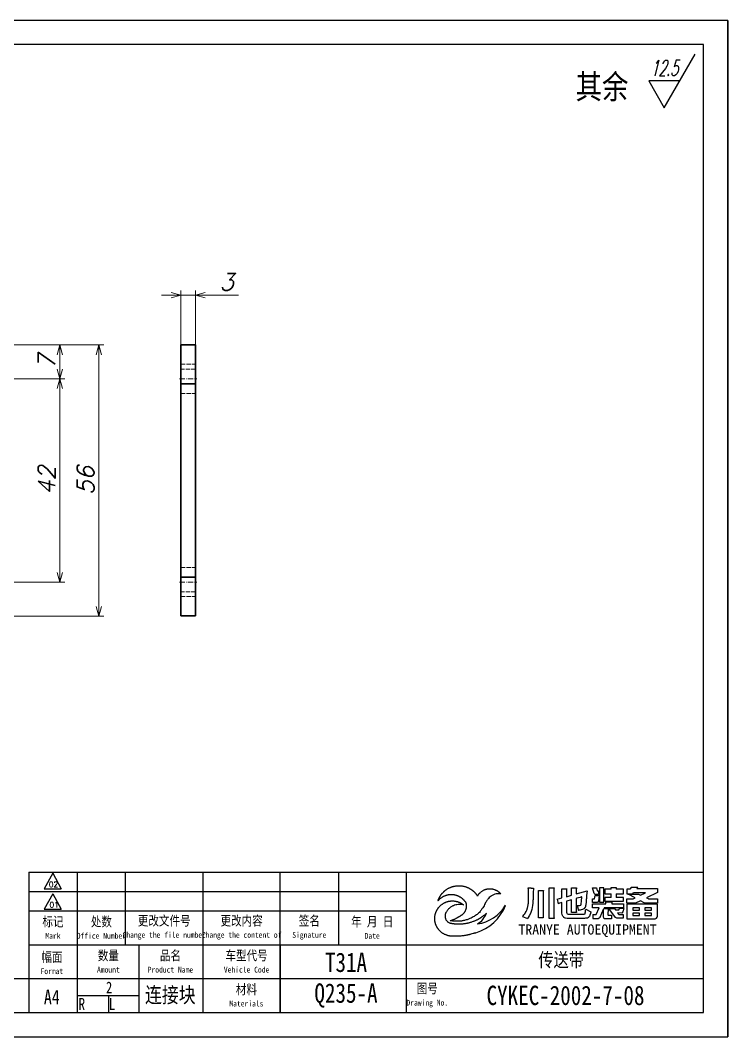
# Model space of a CAD drawing. Header units: millimetres. Extents: x -207971 to -130891, y -1492 to 21465.
# Drawn here: x -206205 to -206058.7, y 19397.7 to 19607.7 of the extents above; entities that cross this region are included whole.
import ezdxf
from ezdxf.enums import TextEntityAlignment as Align

# ---------------------------------------------------------------- set-up
doc = ezdxf.new("R2010")
doc.units = ezdxf.units.MM
doc.linetypes.add('DASHDOT', pattern=[18.5, 12, -3, 0.5, -3])
doc.linetypes.add('DASHED', pattern=[15, 12, -3])
doc.layers.add('Dim', color=3, linetype='Continuous')
doc.layers.add('标注线', color=3, linetype='Continuous', lineweight=25)
doc.layers.add('细实线', color=4, linetype='Continuous', lineweight=25)
doc.styles.add('DIM_FONT', font='romans.shx', dxfattribs={"oblique": 15})
doc.styles.get("Standard").update_dxf_attribs({"font": 'txt', "bigfont": 'gbcbig.shx'})
doc.styles.add('仿宋体', font='FSGB2312.ttf', dxfattribs={"width": 0.8, "height": 3.5})
doc.styles.add('宋体', font='', dxfattribs={"width": 0.8, "height": 5})
doc.styles.get('宋体').set_extended_font_data('SimSun')
doc.dimstyles.new('KK3.5', dxfattribs={"dimtxt": 3.5, "dimasz": 2, "dimexe": 1, "dimexo": 0, "dimgap": 1, "dimtad": 1, "dimtoh": 1, "dimdec": 1, "dimdsep": 46, "dimtxsty": 'DIM_FONT', "dimblk": 'OPEN30', "dimcen": 0, "dimclrd": 3, "dimclre": 3, "dimclrt": 3, "dimazin": 2, "dimtfac": 1, "dimtdec": 1, "dimtmove": 0, "dimatfit": 3, "dimldrblk": 'OPEN30', "dimfxl": 0, "dimtolj": 1, "dimlwd": 20, "dimlwe": 20, "dimarcsym": 0})

# ---------------------------------------------------------------- blocks, each defined once
blk = doc.blocks.new('BZ-MQH')
for p, q in [((-213949.02, 20874.59), (-214275.72, 20874.59)), ((-213949.02, 20643.59), (-213949.02, 20874.59)), ((-213949.02, 20874.59), (-213949.02, 20643.59)), ((-213954.52, 20869.09), (-214270.22, 20869.09)), ((-213954.52, 20649.09), (-213954.52, 20869.09)), ((-214107.97, 20680.99), (-214107.97, 20664.49)), ((-214102.53, 20680.75), (-214104.48, 20677.22)), ((-214102.53, 20680.75), (-214100.59, 20677.22)), ((-214104.48, 20677.22), (-214100.59, 20677.22)), ((-214102.53, 20676.07), (-214104.48, 20672.55)), ((-214102.53, 20676.07), (-214100.59, 20672.55)), ((-214104.48, 20672.55), (-214100.59, 20672.55)), ((-214107.97, 20664.49), (-214107.97, 20649.09)), ((-214270.22, 20656.79), (-214107.97, 20656.79)), ((-214270.22, 20649.09), (-213954.52, 20649.09)), ((-214275.72, 20643.59), (-213949.02, 20643.59))]:
    blk.add_line(p, q)
at = {"color": 3}
for p, q in [((-213994.37, 20677.45), (-213993.97, 20677.42)), ((-213994.35, 20677.06), (-213994.37, 20677.45)), ((-213994.34, 20676.54), (-213994.35, 20677.06)), ((-213993.97, 20677.42), (-213993.84, 20677.4)), ((-213993.84, 20677.4), (-213993.76, 20677.39)), ((-213993.76, 20677.39), (-213993.74, 20677.39)), ((-213993.74, 20677.39), (-213993.69, 20677.38)), ((-213993.69, 20677.38), (-213993.58, 20677.38)), ((-213993.58, 20677.38), (-213993.48, 20677.37)), ((-213993.48, 20677.37), (-213993.42, 20677.37)), ((-213993.42, 20677.37), (-213993.17, 20677.37)), ((-213993.22, 20676.96), (-213993.25, 20676.68)), ((-213993.17, 20677.37), (-213993.22, 20676.96)), ((-213989.64, 20677.44), (-213988.51, 20677.44)), ((-213989.62, 20677.23), (-213989.64, 20677.44)), ((-213989.62, 20677.19), (-213989.62, 20677.23)), ((-213989.61, 20677.07), (-213989.62, 20677.19)), ((-213989.6, 20676.97), (-213989.61, 20677.07)), ((-213989.6, 20676.93), (-213989.6, 20676.97)), ((-213989.6, 20676.91), (-213989.6, 20676.93)), ((-213989.6, 20676.89), (-213989.6, 20676.91)), ((-213989.6, 20676.91), (-213989.6, 20676.91)), ((-213989.6, 20676.86), (-213989.6, 20676.89)), ((-213989.6, 20676.76), (-213989.6, 20676.86)), ((-213988.54, 20676.83), (-213988.55, 20676.8)), ((-213988.53, 20677.03), (-213988.54, 20676.99)), ((-213988.54, 20676.99), (-213988.54, 20676.96)), ((-213988.54, 20676.96), (-213988.54, 20676.92)), ((-213988.54, 20676.92), (-213988.54, 20676.89)), ((-213988.54, 20676.89), (-213988.54, 20676.86)), ((-213988.54, 20676.86), (-213988.54, 20676.83)), ((-213988.51, 20677.44), (-213988.53, 20677.21)), ((-213988.53, 20677.21), (-213988.53, 20677.2)), ((-213988.53, 20677.2), (-213988.53, 20677.16)), ((-213988.53, 20677.16), (-213988.53, 20677.12)), ((-213988.53, 20677.12), (-213988.53, 20677.07)), ((-213988.53, 20677.07), (-213988.53, 20677.03)), ((-213986.75, 20677.23), (-213985.64, 20677.23)), ((-213985.65, 20676.97), (-213985.66, 20676.71)), ((-213985.64, 20677.23), (-213985.65, 20677.03)), ((-213985.65, 20677.03), (-213985.65, 20677.03)), ((-213985.65, 20677.03), (-213985.65, 20677.02)), ((-213985.65, 20677.02), (-213985.65, 20677.02)), ((-213985.65, 20677.02), (-213985.65, 20677.02)), ((-213985.65, 20677.02), (-213985.65, 20677.02)), ((-213985.65, 20677.02), (-213985.65, 20677.02)), ((-213985.65, 20677.02), (-213985.65, 20677.02)), ((-213985.65, 20677.02), (-213985.65, 20677.02)), ((-213985.65, 20677.02), (-213985.65, 20677.01)), ((-213985.65, 20677.01), (-213985.65, 20677)), ((-213985.65, 20677), (-213985.65, 20676.99)), ((-213985.65, 20676.99), (-213985.65, 20676.97)), ((-213984.57, 20677.2), (-213984.58, 20677.45)), ((-213984.58, 20677.45), (-213983.43, 20677.45)), ((-213984.57, 20677.11), (-213984.57, 20677.2)), ((-213984.56, 20676.87), (-213984.57, 20677.11)), ((-213984.55, 20676.35), (-213984.56, 20676.87)), ((-213983.46, 20676.97), (-213983.47, 20676.5)), ((-213983.45, 20677.17), (-213983.46, 20676.97)), ((-213983.44, 20677.23), (-213983.45, 20677.21)), ((-213983.45, 20677.21), (-213983.45, 20677.17)), ((-213983.43, 20677.45), (-213983.44, 20677.24)), ((-213983.44, 20677.24), (-213983.44, 20677.24)), ((-213983.44, 20677.24), (-213983.44, 20677.23)), ((-213983.44, 20677.23), (-213983.44, 20677.23)), ((-213994.35, 20674.27), (-213994.34, 20674.69)), ((-213994.33, 20676.02), (-213994.34, 20676.54)), ((-213994.34, 20674.69), (-213994.33, 20675.53)), ((-213994.33, 20675.62), (-213994.33, 20676.02)), ((-213994.33, 20675.53), (-213994.33, 20675.62)), ((-213993.31, 20674.57), (-213993.34, 20673.91)), ((-213993.3, 20674.79), (-213993.31, 20674.57)), ((-213993.29, 20675.65), (-213993.3, 20674.79)), ((-213993.28, 20675.87), (-213993.29, 20675.65)), ((-213993.27, 20676.31), (-213993.28, 20675.87)), ((-213993.25, 20676.68), (-213993.27, 20676.31)), ((-213992.06, 20676.78), (-213990.94, 20676.78)), ((-213990.98, 20676.05), (-213990.99, 20676)), ((-213990.99, 20676), (-213990.99, 20675.95)), ((-213990.99, 20675.97), (-213990.99, 20675.9)), ((-213990.99, 20675.95), (-213990.99, 20675.89)), ((-213990.99, 20675.9), (-213990.99, 20675.84)), ((-213990.99, 20675.89), (-213990.99, 20675.84)), ((-213990.99, 20675.84), (-213990.99, 20675.8)), ((-213990.99, 20675.84), (-213990.99, 20675.77)), ((-213990.99, 20675.8), (-213990.99, 20675.76)), ((-213990.99, 20675.77), (-213990.99, 20675.74)), ((-213990.99, 20675.76), (-213990.99, 20675.69)), ((-213990.99, 20675.76), (-213990.99, 20675.7)), ((-213990.99, 20675.74), (-213990.99, 20675.71)), ((-213990.99, 20675.71), (-213990.99, 20675.68)), ((-213990.99, 20675.7), (-213990.99, 20675.65)), ((-213990.99, 20675.69), (-213990.99, 20675.64)), ((-213990.99, 20675.68), (-213990.99, 20675.66)), ((-213990.99, 20675.66), (-213990.99, 20675.62)), ((-213990.99, 20675.62), (-213990.99, 20675.6)), ((-213990.99, 20675.6), (-213990.99, 20675.58)), ((-213990.99, 20675.58), (-213990.99, 20675.54)), ((-213990.99, 20675.54), (-213990.99, 20675.52)), ((-213990.99, 20675.52), (-213990.99, 20675.49)), ((-213990.99, 20675.49), (-213990.99, 20675.46)), ((-213990.99, 20675.46), (-213990.99, 20675.44)), ((-213990.99, 20675.44), (-213990.99, 20675.42)), ((-213990.99, 20675.42), (-213990.99, 20675.4)), ((-213990.99, 20675.4), (-213990.99, 20675.38)), ((-213990.99, 20675.38), (-213990.99, 20675.36)), ((-213990.99, 20675.36), (-213990.99, 20675.33)), ((-213990.99, 20675.33), (-213990.99, 20675.3)), ((-213990.99, 20675.3), (-213990.99, 20675.28)), ((-213990.99, 20675.28), (-213990.99, 20675.25)), ((-213990.99, 20675.25), (-213990.99, 20675.21)), ((-213990.99, 20675.21), (-213990.99, 20675.18)), ((-213990.99, 20675.18), (-213990.99, 20675.16)), ((-213990.99, 20675.16), (-213990.99, 20675.13)), ((-213990.99, 20675.13), (-213990.99, 20675.1)), ((-213990.99, 20675.1), (-213990.99, 20675.08)), ((-213990.99, 20675.08), (-213990.99, 20675.04)), ((-213990.99, 20675.04), (-213990.99, 20675)), ((-213990.99, 20675), (-213990.99, 20674.96)), ((-213990.99, 20674.96), (-213990.99, 20674.93)), ((-213990.99, 20674.93), (-213990.99, 20674.89)), ((-213990.99, 20674.89), (-213990.99, 20674.85)), ((-213990.99, 20674.85), (-213990.99, 20674.81)), ((-213990.99, 20674.81), (-213990.99, 20674.74)), ((-213990.99, 20674.74), (-213990.99, 20674.64)), ((-213990.99, 20674.64), (-213990.99, 20674.56)), ((-213990.99, 20674.56), (-213990.99, 20674.47)), ((-213990.97, 20676.36), (-213990.98, 20676.29)), ((-213990.98, 20676.29), (-213990.98, 20676.24)), ((-213990.98, 20676.24), (-213990.98, 20676.17)), ((-213990.98, 20676.17), (-213990.98, 20676.1)), ((-213990.98, 20676.1), (-213990.98, 20676.05)), ((-213990.96, 20676.49), (-213990.97, 20676.45)), ((-213990.97, 20676.45), (-213990.97, 20676.43)), ((-213990.97, 20676.43), (-213990.97, 20676.36)), ((-213990.94, 20676.78), (-213990.96, 20676.57)), ((-213990.96, 20676.57), (-213990.96, 20676.57)), ((-213990.96, 20676.57), (-213990.96, 20676.56)), ((-213990.96, 20676.56), (-213990.96, 20676.56)), ((-213990.96, 20676.56), (-213990.96, 20676.55)), ((-213990.96, 20676.55), (-213990.96, 20676.54)), ((-213990.96, 20676.54), (-213990.96, 20676.51)), ((-213990.96, 20676.51), (-213990.96, 20676.49)), ((-213989.59, 20676.59), (-213989.6, 20676.76)), ((-213989.59, 20676.03), (-213989.59, 20676.59)), ((-213989.59, 20674.47), (-213989.59, 20676.47)), ((-213988.55, 20676.51), (-213988.56, 20676.5)), ((-213988.56, 20676.5), (-213988.56, 20676.5)), ((-213988.56, 20676.5), (-213988.56, 20676.49)), ((-213988.56, 20676.49), (-213988.56, 20676.48)), ((-213988.56, 20676.48), (-213988.56, 20676.48)), ((-213988.56, 20676.48), (-213988.56, 20676.48)), ((-213988.56, 20676.48), (-213988.56, 20676.47)), ((-213988.56, 20676.47), (-213988.56, 20676.47)), ((-213988.56, 20676.47), (-213988.56, 20676.47)), ((-213988.56, 20676.47), (-213988.56, 20676.46)), ((-213988.56, 20676.46), (-213988.56, 20676.46)), ((-213988.56, 20676.46), (-213988.56, 20676.46)), ((-213988.56, 20676.46), (-213988.56, 20676.45)), ((-213988.56, 20676.45), (-213988.56, 20676.45)), ((-213988.56, 20676.45), (-213988.56, 20676.45)), ((-213988.56, 20676.45), (-213988.56, 20676.45)), ((-213988.56, 20676.45), (-213988.56, 20676.45)), ((-213988.56, 20676.45), (-213988.56, 20676.45)), ((-213988.56, 20676.45), (-213988.56, 20676.44)), ((-213988.56, 20676.44), (-213988.56, 20676.44)), ((-213988.56, 20676.44), (-213988.56, 20676.44)), ((-213988.56, 20676.44), (-213988.56, 20676.44)), ((-213988.56, 20676.44), (-213988.56, 20676.44)), ((-213988.56, 20676.44), (-213988.56, 20676.44)), ((-213988.56, 20676.44), (-213988.56, 20676.44)), ((-213988.56, 20676.44), (-213988.56, 20676.44)), ((-213988.56, 20676.44), (-213988.56, 20676.44)), ((-213988.56, 20676.44), (-213988.56, 20676.44)), ((-213988.56, 20676.44), (-213988.56, 20676.43)), ((-213988.56, 20676.43), (-213988.56, 20676.43)), ((-213988.56, 20676.43), (-213988.56, 20676.43)), ((-213988.56, 20676.43), (-213988.56, 20676.43)), ((-213988.56, 20676.43), (-213988.56, 20676.43)), ((-213988.56, 20676.43), (-213988.56, 20676.43)), ((-213988.56, 20676.43), (-213988.56, 20676.43)), ((-213988.56, 20676.43), (-213988.56, 20676.42)), ((-213988.56, 20676.42), (-213988.56, 20676.42)), ((-213988.56, 20676.42), (-213988.56, 20676.42)), ((-213988.56, 20676.42), (-213988.56, 20676.42)), ((-213988.56, 20676.42), (-213988.56, 20676.42)), ((-213988.56, 20676.42), (-213988.56, 20676.42)), ((-213988.56, 20676.42), (-213988.56, 20676.42)), ((-213988.56, 20676.42), (-213988.55, 20675.3)), ((-213988.55, 20675.3), (-213988.56, 20674.67)), ((-213988.56, 20674.67), (-213988.55, 20672.27)), ((-213988.55, 20676.8), (-213988.55, 20676.77)), ((-213988.55, 20676.77), (-213988.55, 20676.74)), ((-213988.55, 20676.74), (-213988.55, 20676.72)), ((-213988.55, 20676.72), (-213988.55, 20676.69)), ((-213988.55, 20676.69), (-213988.55, 20676.67)), ((-213988.55, 20676.67), (-213988.55, 20676.65)), ((-213988.55, 20676.65), (-213988.55, 20676.63)), ((-213988.55, 20676.63), (-213988.55, 20676.62)), ((-213988.55, 20676.62), (-213988.55, 20676.6)), ((-213988.55, 20676.6), (-213988.55, 20676.59)), ((-213988.55, 20676.59), (-213988.55, 20676.58)), ((-213988.55, 20676.58), (-213988.55, 20676.56)), ((-213988.55, 20676.56), (-213988.55, 20676.55)), ((-213988.55, 20676.55), (-213988.55, 20676.55)), ((-213988.55, 20676.55), (-213988.55, 20676.53)), ((-213988.55, 20676.53), (-213988.55, 20676.52)), ((-213988.55, 20676.52), (-213988.55, 20676.51)), ((-213987.82, 20674.84), (-213987.56, 20673.81)), ((-213987.01, 20676.51), (-213987.01, 20676.5)), ((-213985.66, 20676.71), (-213985.68, 20675.91)), ((-213985.68, 20675.91), (-213985.68, 20675.41)), ((-213985.68, 20675.41), (-213984.54, 20675.72)), ((-213985.68, 20675.41), (-213985.68, 20675.41)), ((-213984.54, 20676.05), (-213984.55, 20676.35)), ((-213984.54, 20675.72), (-213984.54, 20676.05)), ((-213983.47, 20676.03), (-213980.98, 20676.75)), ((-213983.47, 20676.5), (-213983.47, 20676.19)), ((-213983.47, 20676.19), (-213983.47, 20676.03)), ((-213981.2, 20674.51), (-213981.22, 20674.32)), ((-213981.18, 20674.75), (-213981.2, 20674.51)), ((-213981.16, 20675), (-213981.18, 20674.75)), ((-213981.13, 20675.36), (-213981.16, 20675)), ((-213981.11, 20675.65), (-213981.13, 20675.36)), ((-213980.98, 20676.75), (-213981.11, 20675.65)), ((-213994.88, 20672.03), (-213994.79, 20672.2)), ((-213994.79, 20672.2), (-213994.72, 20672.37)), ((-213994.72, 20672.37), (-213994.65, 20672.56)), ((-213994.65, 20672.56), (-213994.62, 20672.65)), ((-213994.62, 20672.65), (-213994.56, 20672.86)), ((-213994.56, 20672.86), (-213994.52, 20672.98)), ((-213994.52, 20672.98), (-213994.49, 20673.11)), ((-213994.49, 20673.11), (-213994.45, 20673.28)), ((-213994.45, 20673.28), (-213994.44, 20673.33)), ((-213994.44, 20673.33), (-213994.42, 20673.48)), ((-213994.42, 20673.48), (-213994.39, 20673.68)), ((-213994.39, 20673.68), (-213994.36, 20673.97)), ((-213994.36, 20673.97), (-213994.35, 20674.27)), ((-213993.55, 20672.47), (-213993.76, 20671.82)), ((-213993.38, 20673.42), (-213993.55, 20672.47)), ((-213993.34, 20673.91), (-213993.38, 20673.42)), ((-213990.99, 20674.47), (-213990.99, 20674.37)), ((-213990.99, 20674.37), (-213990.99, 20674.29)), ((-213990.99, 20674.29), (-213990.99, 20674.19)), ((-213990.99, 20674.19), (-213990.99, 20674.12)), ((-213990.99, 20674.12), (-213990.99, 20674.07)), ((-213990.99, 20674.07), (-213990.99, 20674.02)), ((-213990.99, 20674.02), (-213990.99, 20673.96)), ((-213990.99, 20673.96), (-213990.99, 20673.9)), ((-213990.99, 20673.9), (-213990.99, 20673.84)), ((-213990.99, 20673.84), (-213990.99, 20673.8)), ((-213989.59, 20672.63), (-213989.59, 20674.47)), ((-213989.59, 20671.71), (-213989.59, 20672.63)), ((-213988.55, 20672.27), (-213988.55, 20671.54)), ((-213983.27, 20673.43), (-213982.97, 20672.3)), ((-213982.87, 20672.32), (-213982.97, 20672.3)), ((-213982.82, 20672.32), (-213982.87, 20672.32)), ((-213982.76, 20672.34), (-213982.82, 20672.32)), ((-213982.56, 20672.38), (-213982.76, 20672.34)), ((-213982.37, 20672.42), (-213982.56, 20672.38)), ((-213982.01, 20672.52), (-213982.37, 20672.42)), ((-213981.75, 20672.65), (-213982.01, 20672.52)), ((-213981.63, 20672.73), (-213981.75, 20672.65)), ((-213981.41, 20673.05), (-213981.63, 20672.73)), ((-213981.39, 20673.13), (-213981.41, 20673.05)), ((-213981.38, 20673.17), (-213981.39, 20673.13)), ((-213981.36, 20673.25), (-213981.38, 20673.17)), ((-213981.33, 20673.4), (-213981.36, 20673.25)), ((-213981.31, 20673.47), (-213981.33, 20673.4)), ((-213981.32, 20672.55), (-213980.17, 20671.94)), ((-213981.3, 20673.5), (-213981.31, 20673.47)), ((-213981.29, 20673.57), (-213981.3, 20673.5)), ((-213981.24, 20674.13), (-213981.29, 20673.64)), ((-213981.29, 20673.64), (-213981.29, 20673.57)), ((-213981.23, 20674.26), (-213981.24, 20674.13)), ((-213981.22, 20674.29), (-213981.23, 20674.26)), ((-213981.22, 20674.32), (-213981.22, 20674.29)), ((-213995.66, 20670.94), (-213995.57, 20671.04)), ((-213995.66, 20670.94), (-213994.52, 20670.43)), ((-213995.57, 20671.04), (-213995.35, 20671.28)), ((-213995.35, 20671.28), (-213995.17, 20671.53)), ((-213995.17, 20671.53), (-213995.15, 20671.56)), ((-213995.15, 20671.56), (-213995.03, 20671.75)), ((-213995.03, 20671.75), (-213994.97, 20671.84)), ((-213994.97, 20671.84), (-213994.88, 20672.03)), ((-213994.37, 20670.66), (-213994.52, 20670.43)), ((-213994.16, 20671.02), (-213994.37, 20670.66)), ((-213993.88, 20671.56), (-213994.16, 20671.02)), ((-213993.76, 20671.82), (-213993.88, 20671.56)), ((-213989.64, 20670.42), (-213989.62, 20670.62)), ((-213988.52, 20670.42), (-213989.64, 20670.42)), ((-213989.62, 20670.76), (-213989.61, 20670.83)), ((-213989.62, 20670.69), (-213989.62, 20670.76)), ((-213989.62, 20670.67), (-213989.62, 20670.69)), ((-213989.62, 20670.62), (-213989.62, 20670.67)), ((-213989.61, 20670.91), (-213989.6, 20671.17)), ((-213989.61, 20670.83), (-213989.61, 20670.91)), ((-213989.6, 20671.17), (-213989.59, 20671.71)), ((-213988.55, 20671.77), (-213988.56, 20671.65)), ((-213988.56, 20671.65), (-213988.55, 20671.38)), ((-213988.55, 20671.38), (-213988.54, 20671.14)), ((-213988.54, 20671.14), (-213988.53, 20670.89)), ((-213988.53, 20670.89), (-213988.53, 20670.77)), ((-213988.53, 20670.77), (-213988.53, 20670.7)), ((-213988.53, 20670.7), (-213988.52, 20670.63)), ((-213988.52, 20670.63), (-213988.52, 20670.42))]:
    blk.add_line(p, q, dxfattribs=at)
for points in [[(-213987.82, 20674.84), (-213986.72, 20675.14), (-213986.72, 20675.79), (-213986.74, 20676.75), (-213986.75, 20677.23)], [(-213992.02, 20674.43), (-213992.02, 20674.49), (-213992.02, 20674.61), (-213992.02, 20674.69), (-213992.02, 20674.78), (-213992.02, 20674.9), (-213992.02, 20675), (-213992.02, 20675.11), (-213992.02, 20675.26), (-213992.02, 20675.4), (-213992.02, 20675.55), (-213992.03, 20675.68), (-213992.03, 20675.82), (-213992.03, 20675.95), (-213992.03, 20676.06), (-213992.04, 20676.18), (-213992.04, 20676.32), (-213992.05, 20676.43), (-213992.06, 20676.56), (-213992.06, 20676.78)], [(-213990.99, 20673.8), (-213990.99, 20673.59), (-213990.99, 20673.49), (-213990.98, 20672.6), (-213990.99, 20672.06), (-213990.98, 20671.91), (-213990.99, 20671.59), (-213990.97, 20671.26), (-213990.97, 20671.09), (-213990.96, 20670.93), (-213990.96, 20670.86), (-213990.96, 20670.61), (-213992.06, 20670.61), (-213992.05, 20670.98), (-213992.05, 20671.02), (-213992.04, 20671.17), (-213992.04, 20671.29), (-213992.03, 20671.46), (-213992.03, 20671.61), (-213992.03, 20671.81), (-213992.03, 20672.06), (-213992.02, 20672.43), (-213992.03, 20672.8), (-213992.02, 20673.03), (-213992.02, 20673.2), (-213992.02, 20673.3), (-213992.02, 20673.4), (-213992.02, 20673.52), (-213992.02, 20673.61), (-213992.02, 20673.72), (-213992.02, 20673.81), (-213992.02, 20673.91), (-213992.02, 20673.96), (-213992.02, 20674.04), (-213992.02, 20674.12), (-213992.02, 20674.19), (-213992.02, 20674.26), (-213992.02, 20674.36), (-213992.02, 20674.44), (-213992.02, 20674.51)], [(-213983.47, 20673.4), (-213983.47, 20673.26), (-213983.47, 20672.94), (-213983.46, 20672.58), (-213983.45, 20672.23), (-213983.44, 20671.85), (-213984.58, 20671.85), (-213984.57, 20672.05), (-213984.57, 20672.05), (-213984.57, 20672.05), (-213984.57, 20672.08), (-213984.57, 20672.26), (-213984.55, 20672.93), (-213984.55, 20673.44), (-213984.54, 20674.7), (-213985.68, 20674.39), (-213985.68, 20671.93), (-213985.68, 20671.89), (-213985.63, 20671.65), (-213985.51, 20671.52), (-213985.27, 20671.45), (-213981.69, 20671.45), (-213981.45, 20671.53), (-213981.45, 20671.53), (-213981.41, 20671.71), (-213981.38, 20671.99), (-213981.34, 20672.34), (-213981.32, 20672.55)], [(-213983.27, 20673.43), (-213983.25, 20673.43), (-213983.25, 20673.43), (-213983.25, 20673.43), (-213983.25, 20673.43), (-213983.25, 20673.43), (-213983.25, 20673.43), (-213983.25, 20673.43), (-213983.25, 20673.43), (-213983.24, 20673.43), (-213983.22, 20673.43), (-213983.16, 20673.43), (-213982.98, 20673.44), (-213982.76, 20673.44), (-213982.47, 20673.48), (-213982.44, 20673.49), (-213982.35, 20673.67), (-213982.27, 20674.51), (-213982.21, 20675.21), (-213982.2, 20675.35), (-213982.24, 20675.34), (-213982.58, 20675.24), (-213983.31, 20675.05), (-213983.48, 20675), (-213983.47, 20674.04), (-213983.47, 20673.4)], [(-213980.17, 20671.94), (-213980.24, 20671.6), (-213980.36, 20671.19), (-213980.47, 20670.93), (-213980.49, 20670.88), (-213980.62, 20670.72), (-213980.69, 20670.68), (-213980.93, 20670.56), (-213980.99, 20670.55), (-213981.04, 20670.54), (-213981.35, 20670.49), (-213981.38, 20670.49), (-213981.62, 20670.48), (-213985.56, 20670.48), (-213985.94, 20670.53), (-213985.98, 20670.55), (-213986.28, 20670.69), (-213986.3, 20670.72), (-213986.52, 20670.96), (-213986.66, 20671.31), (-213986.72, 20671.73), (-213986.72, 20674.08), (-213987.24, 20673.92), (-213987.56, 20673.81)]]:
    blk.add_lwpolyline(points, dxfattribs=at)
for centre, radius, start, end in [((-214009.39, 20677.36), 10.61, 286.7692, 338.3333), ((-214009.39, 20677.36), 10.61, 286.7692, 338.3333), ((-214007.18, 20678.07), 8.94, 277.9786, 328.8443), ((-214008.42, 20673.41), 4.88, 300.6434, 338.8396)]:
    blk.add_arc(centre, radius, start, end, dxfattribs=at)
for points, knots in [([(-214014.94, 20674.44), (-214014.94, 20674.45), (-214014.88, 20674.58), (-214014.84, 20674.69), (-214014.77, 20674.86), (-214014.7, 20675.02), (-214014.64, 20675.15), (-214014.56, 20675.3), (-214014.47, 20675.46), (-214014.39, 20675.6), (-214014.28, 20675.76), (-214014.2, 20675.87), (-214014.14, 20675.95), (-214014.05, 20676.06), (-214013.96, 20676.17), (-214013.87, 20676.27), (-214013.76, 20676.39), (-214013.63, 20676.52), (-214013.49, 20676.65), (-214013.38, 20676.75), (-214013.25, 20676.85), (-214013.1, 20676.97), (-214012.95, 20677.07), (-214012.8, 20677.16), (-214012.63, 20677.26), (-214012.48, 20677.35), (-214012.31, 20677.43), (-214012.19, 20677.48), (-214012.02, 20677.56), (-214011.88, 20677.61), (-214011.71, 20677.67), (-214011.58, 20677.71), (-214011.4, 20677.76), (-214011.17, 20677.81), (-214010.9, 20677.86), (-214010.68, 20677.89), (-214010.47, 20677.9), (-214010.29, 20677.91), (-214010.09, 20677.91), (-214009.89, 20677.91), (-214009.71, 20677.89), (-214009.54, 20677.87), (-214009.37, 20677.85), (-214009.14, 20677.81), (-214008.89, 20677.75), (-214008.64, 20677.67), (-214008.41, 20677.59), (-214008.24, 20677.53), (-214008.01, 20677.42), (-214007.89, 20677.36), (-214007.73, 20677.28), (-214007.55, 20677.17), (-214007.43, 20677.09), (-214007.29, 20677), (-214007.14, 20676.89), (-214007.02, 20676.8), (-214006.93, 20676.72), (-214006.79, 20676.6), (-214006.68, 20676.49), (-214006.56, 20676.37), (-214006.45, 20676.25), (-214006.34, 20676.13), (-214006.23, 20675.99), (-214006.14, 20675.87), (-214006.06, 20675.76), (-214006, 20675.67), (-214005.93, 20675.56), (-214005.93, 20675.56), (-214005.93, 20675.56)], [35.108024, 35.108024, 35.108024, 35.108024, 35.218126, 35.434928, 35.67466, 35.929204, 36.105223, 36.307614, 36.510709, 36.843388, 37.03131, 37.22957, 37.407039, 37.579795, 37.765882, 37.910296, 38.165232, 38.45242, 38.604655, 38.837645, 39.053203, 39.324256, 39.499783, 39.787063, 39.990147, 40.300635, 40.425212, 40.707392, 40.898186, 41.141731, 41.308118, 41.488238, 41.739059, 42.054797, 42.436785, 42.717731, 42.963028, 43.224914, 43.493523, 43.732411, 43.940977, 44.1945, 44.407195, 44.690306, 45.195342, 45.562036, 45.777731, 46.044194, 46.361671, 46.591657, 46.776271, 47.072593, 47.27435, 47.496482, 47.747907, 47.987398, 48.154842, 48.29747, 48.578571, 48.781662, 48.991899, 49.255873, 49.432303, 49.634005, 49.806929, 49.983459, 50.101051, 50.130419, 50.130419, 50.130419, 50.130419]), ([(-214005.93, 20675.56), (-214005.91, 20675.6), (-214005.83, 20675.73), (-214005.75, 20675.85), (-214005.64, 20676), (-214005.53, 20676.13), (-214005.41, 20676.26), (-214005.27, 20676.39), (-214005.09, 20676.54), (-214004.9, 20676.68), (-214004.65, 20676.82), (-214004.44, 20676.93), (-214004.25, 20677.01), (-214004.09, 20677.06), (-214003.9, 20677.12), (-214003.73, 20677.16), (-214003.55, 20677.18), (-214003.41, 20677.2), (-214003.22, 20677.21), (-214003.04, 20677.21), (-214002.84, 20677.2), (-214002.65, 20677.18), (-214002.41, 20677.14), (-214002.25, 20677.09), (-214002.08, 20677.04), (-214001.92, 20676.98), (-214001.8, 20676.93), (-214001.67, 20676.87), (-214001.55, 20676.81), (-214001.46, 20676.76), (-214001.38, 20676.71), (-214001.25, 20676.62), (-214001.16, 20676.56), (-214001.09, 20676.5), (-214001.04, 20676.46), (-214000.6, 20676.05)], [50.130919, 50.130919, 50.130919, 50.130919, 50.298515, 50.529584, 50.8183, 50.989168, 51.193894, 51.496856, 51.723103, 52.113679, 52.43685, 52.813462, 53.028851, 53.250312, 53.479983, 53.786178, 53.956042, 54.169503, 54.386611, 54.65758, 54.867186, 55.175514, 55.421867, 55.625039, 55.870292, 56.086155, 56.25521, 56.396766, 56.611281, 56.761813, 56.882559, 57.009954, 57.104888, 57.202159, 57.258884, 57.258884, 57.258884, 57.258884]), ([(-214012.12, 20669.96), (-214012.04, 20669.98), (-214011.96, 20670.01), (-214011.88, 20670.03), (-214011.73, 20670.08), (-214011.62, 20670.12), (-214011.5, 20670.16), (-214011.32, 20670.23), (-214011.14, 20670.31), (-214010.95, 20670.4), (-214010.79, 20670.49), (-214010.65, 20670.56), (-214010.52, 20670.64), (-214010.38, 20670.73), (-214010.27, 20670.8), (-214010.15, 20670.88), (-214010.08, 20670.9), (-214009.96, 20670.99), (-214009.83, 20671.04), (-214009.74, 20671.11), (-214009.64, 20671.17), (-214009.53, 20671.24), (-214009.44, 20671.3), (-214009.34, 20671.38), (-214009.23, 20671.47), (-214009.16, 20671.54), (-214009.06, 20671.63), (-214008.99, 20671.71), (-214008.91, 20671.82), (-214008.83, 20671.93), (-214008.74, 20672.07), (-214008.68, 20672.17), (-214008.61, 20672.32), (-214008.56, 20672.45), (-214008.52, 20672.59), (-214008.48, 20672.72), (-214008.44, 20672.89), (-214008.43, 20673.01), (-214008.41, 20673.13), (-214008.41, 20673.26), (-214008.41, 20673.38), (-214008.42, 20673.55), (-214008.44, 20673.69), (-214008.47, 20673.83), (-214008.51, 20673.95), (-214008.57, 20674.08), (-214008.66, 20674.22), (-214008.73, 20674.31), (-214008.81, 20674.41), (-214008.87, 20674.49), (-214008.97, 20674.6), (-214009.07, 20674.7), (-214009.15, 20674.77), (-214009.22, 20674.84), (-214009.29, 20674.9), (-214009.39, 20674.99), (-214009.49, 20675.06), (-214009.59, 20675.14), (-214009.71, 20675.21), (-214009.81, 20675.28), (-214009.94, 20675.35), (-214010.07, 20675.42), (-214010.2, 20675.49), (-214010.34, 20675.55), (-214010.48, 20675.6), (-214010.62, 20675.66), (-214010.81, 20675.71), (-214010.98, 20675.76), (-214011.18, 20675.8), (-214011.36, 20675.83), (-214011.58, 20675.85), (-214011.79, 20675.86), (-214011.99, 20675.86), (-214012.23, 20675.85), (-214012.45, 20675.82), (-214012.66, 20675.78), (-214012.89, 20675.73), (-214013.12, 20675.67), (-214013.34, 20675.59), (-214013.54, 20675.5), (-214013.73, 20675.41), (-214013.88, 20675.33), (-214014.06, 20675.22), (-214014.23, 20675.1), (-214014.39, 20674.97), (-214014.56, 20674.83), (-214014.68, 20674.72), (-214014.83, 20674.56), (-214014.88, 20674.51), (-214014.93, 20674.45), (-214014.93, 20674.45), (-214014.94, 20674.44)], [17.542293, 17.542293, 17.542293, 17.542293, 17.65159, 17.854593, 18.013116, 18.149611, 18.313542, 18.544521, 18.875541, 19.079753, 19.34871, 19.57107, 19.765371, 19.983351, 20.193247, 20.281163, 20.42726, 20.596686, 20.762703, 20.956917, 21.130626, 21.293146, 21.451465, 21.636197, 21.766917, 21.928679, 22.055634, 22.213438, 22.378953, 22.532136, 22.742568, 22.888258, 23.049376, 23.303136, 23.447741, 23.617055, 23.863418, 24.003866, 24.132193, 24.382297, 24.560997, 24.701644, 24.937616, 25.128607, 25.285694, 25.439113, 25.684211, 25.864184, 26.03457, 26.229648, 26.350982, 26.564352, 26.701032, 26.868815, 26.996982, 27.159016, 27.333878, 27.474015, 27.637445, 27.790842, 27.945295, 28.197985, 28.44143, 28.606434, 28.801527, 29.033546, 29.215964, 29.507831, 29.728543, 29.982851, 30.225595, 30.579106, 30.820104, 31.114203, 31.387581, 31.698556, 31.940777, 32.272504, 32.555805, 32.966694, 33.064518, 33.29302, 33.53118, 33.855824, 34.107556, 34.33513, 34.620369, 34.85826, 35.024053, 35.099152, 35.107393, 35.107393, 35.107393, 35.107393]), ([(-214000.6, 20676.05), (-214001.24, 20676.11), (-214001.71, 20676.05), (-214002.24, 20675.89), (-214002.85, 20675.57), (-214003.24, 20675.24), (-214003.6, 20674.79), (-214003.95, 20674.32), (-214004.19, 20673.85), (-214004.43, 20673.33), (-214004.71, 20672.93), (-214004.9, 20672.64), (-214005.15, 20672.31), (-214005.35, 20671.99), (-214005.67, 20671.64), (-214006.1, 20671.31), (-214006.6, 20670.96), (-214007.14, 20670.66), (-214007.57, 20670.45), (-214007.96, 20670.29), (-214008.32, 20670.17), (-214008.69, 20670.06), (-214009.07, 20669.97), (-214009.42, 20669.9), (-214009.78, 20669.86), (-214010.1, 20669.83), (-214010.4, 20669.81), (-214010.67, 20669.81), (-214010.95, 20669.82), (-214011.22, 20669.84), (-214011.54, 20669.87), (-214011.74, 20669.9), (-214011.91, 20669.92), (-214012.01, 20669.94), (-214012.08, 20669.96), (-214012.12, 20669.96)], [0, 0, 0, 0, 0.745276, 1.596, 2.353849, 3.042713, 3.690997, 4.509815, 5.077403, 5.784929, 6.578362, 7.01476, 7.418285, 7.913463, 8.572137, 9.198647, 10.204965, 10.904053, 11.649189, 12.126625, 12.536093, 13.104049, 13.629664, 14.010251, 14.4747, 14.919286, 15.28553, 15.653757, 15.929166, 16.396996, 16.790652, 17.077894, 17.30758, 17.440224, 17.51261, 17.51261, 17.51261, 17.51261]), ([(-214006.33, 20667.2), (-214006.43, 20667.17), (-214006.63, 20667.1), (-214007.02, 20666.98), (-214007.34, 20666.88), (-214007.73, 20666.78), (-214007.96, 20666.73), (-214008.19, 20666.68), (-214008.49, 20666.62), (-214008.73, 20666.58), (-214009.04, 20666.54), (-214009.37, 20666.49), (-214009.62, 20666.47), (-214009.96, 20666.44), (-214010.18, 20666.43), (-214010.45, 20666.41), (-214010.65, 20666.41), (-214010.81, 20666.41), (-214010.99, 20666.4), (-214011.18, 20666.41), (-214011.39, 20666.41), (-214011.66, 20666.43), (-214011.92, 20666.44), (-214012.16, 20666.46), (-214012.4, 20666.5), (-214012.56, 20666.53), (-214012.79, 20666.59), (-214012.97, 20666.66), (-214013.19, 20666.74), (-214013.39, 20666.83), (-214013.63, 20666.96), (-214013.82, 20667.07), (-214013.99, 20667.19), (-214014.17, 20667.33), (-214014.34, 20667.47), (-214014.49, 20667.62), (-214014.63, 20667.77), (-214014.77, 20667.93), (-214014.89, 20668.09), (-214015, 20668.26), (-214015.11, 20668.43), (-214015.2, 20668.6), (-214015.29, 20668.78), (-214015.36, 20668.94), (-214015.42, 20669.1), (-214015.47, 20669.24), (-214015.51, 20669.4), (-214015.55, 20669.55), (-214015.58, 20669.7), (-214015.61, 20669.87), (-214015.63, 20670.05), (-214015.64, 20670.24), (-214015.65, 20670.45), (-214015.64, 20670.63), (-214015.63, 20670.8), (-214015.61, 20670.98), (-214015.58, 20671.16), (-214015.54, 20671.36), (-214015.5, 20671.52), (-214015.42, 20671.76), (-214015.37, 20671.91), (-214015.3, 20672.07), (-214015.23, 20672.22), (-214015.16, 20672.36), (-214015.08, 20672.49), (-214015.02, 20672.6), (-214014.94, 20672.72), (-214014.83, 20672.86), (-214014.72, 20673), (-214014.62, 20673.12), (-214014.51, 20673.24), (-214014.4, 20673.34), (-214014.24, 20673.49), (-214014.08, 20673.62), (-214013.92, 20673.73), (-214013.82, 20673.8), (-214013.68, 20673.89), (-214013.5, 20673.99), (-214013.32, 20674.08), (-214013.13, 20674.16), (-214012.96, 20674.23), (-214012.84, 20674.27), (-214012.69, 20674.31), (-214012.53, 20674.35), (-214012.33, 20674.39), (-214012.12, 20674.42), (-214011.94, 20674.44), (-214011.74, 20674.45), (-214011.54, 20674.45), (-214011.29, 20674.44), (-214011.06, 20674.41), (-214010.88, 20674.38), (-214010.72, 20674.34), (-214010.57, 20674.32), (-214010.42, 20674.26), (-214010.29, 20674.22), (-214010.19, 20674.18), (-214010.03, 20674.12), (-214009.89, 20674.05), (-214009.77, 20673.99), (-214009.68, 20673.94), (-214009.59, 20673.89), (-214009.5, 20673.83), (-214009.41, 20673.78), (-214009.36, 20673.74), (-214009.31, 20673.71), (-214009.24, 20673.66), (-214009.19, 20673.62), (-214009.13, 20673.57), (-214009.08, 20673.53)], [3929.911695, 3929.911695, 3929.911695, 3929.911695, 3965.251997, 3996.025764, 4058.21001, 4087.996669, 4121.686025, 4149.818504, 4175.482741, 4208.339946, 4237.982306, 4264.01656, 4319.444623, 4347.117583, 4367.230935, 4401.286443, 4422.148275, 4439.337667, 4456.916206, 4476.473922, 4501.380226, 4523.424149, 4564.25259, 4591.670766, 4613.252264, 4633.752188, 4649.096958, 4683.191528, 4697.821973, 4727.060159, 4751.195265, 4778.387782, 4803.115383, 4823.594778, 4848.513636, 4870.548159, 4891.695867, 4913.397241, 4936.224586, 4959.48708, 4978.72065, 5001.323686, 5024.293898, 5043.07028, 5064.845337, 5080.083432, 5094.062053, 5116.916987, 5134.306269, 5152.769457, 5170.722413, 5197.111833, 5216.244089, 5237.638277, 5259.307665, 5273.066358, 5301.889422, 5319.308373, 5340.788225, 5368.412779, 5389.401534, 5407.142622, 5425.425324, 5441.323558, 5464.1411, 5477.361688, 5489.605443, 5505.332199, 5524.482895, 5548.503439, 5562.136547, 5578.221027, 5599.034541, 5634.232695, 5647.991678, 5659.995825, 5676.705143, 5700.02574, 5724.156128, 5752.712683, 5767.372128, 5781.593717, 5796.869249, 5819.409493, 5834.197198, 5862.90451, 5882.973429, 5900.248322, 5924.810166, 5954.450141, 5980.99743, 6002.053283, 6015.501592, 6036.64637, 6052.091626, 6068.500433, 6082.270815, 6100.114686, 6122.169126, 6136.102864, 6145.558272, 6156.538419, 6167.87232, 6180.225642, 6191.873621, 6202.087501, 6212.342323, 6219.125243, 6229.65758, 6229.65758, 6229.65758, 6229.65758]), ([(-214009.08, 20673.53), (-214009.27, 20673.58), (-214009.57, 20673.65), (-214009.99, 20673.65), (-214010.4, 20673.63), (-214010.87, 20673.55), (-214011.31, 20673.4), (-214011.65, 20673.24), (-214011.93, 20673.08), (-214012.21, 20672.88), (-214012.51, 20672.63), (-214012.72, 20672.37), (-214012.9, 20672.13), (-214013.04, 20671.92), (-214013.12, 20671.76), (-214013.23, 20671.55), (-214013.28, 20671.31), (-214013.31, 20671.14), (-214013.31, 20670.88), (-214013.29, 20670.72), (-214013.26, 20670.57), (-214013.22, 20670.44), (-214013.17, 20670.31), (-214013.09, 20670.16), (-214012.99, 20669.99), (-214012.87, 20669.85), (-214012.76, 20669.74), (-214012.63, 20669.63), (-214012.49, 20669.54), (-214012.3, 20669.46), (-214012.14, 20669.42), (-214012.02, 20669.39), (-214011.88, 20669.37), (-214011.73, 20669.34), (-214011.57, 20669.32), (-214011.37, 20669.29), (-214011.24, 20669.27), (-214011.07, 20669.25), (-214010.92, 20669.24), (-214010.77, 20669.23), (-214010.59, 20669.22), (-214010.41, 20669.21), (-214010.22, 20669.21), (-214010.05, 20669.21), (-214009.9, 20669.21), (-214009.74, 20669.21), (-214009.56, 20669.23), (-214009.32, 20669.25), (-214009.12, 20669.27), (-214008.88, 20669.3), (-214008.71, 20669.32), (-214008.5, 20669.36), (-214008.24, 20669.41), (-214008.01, 20669.46), (-214007.76, 20669.52), (-214007.52, 20669.59), (-214007.16, 20669.7), (-214006.89, 20669.8), (-214006.57, 20669.93), (-214006.27, 20670.06), (-214005.99, 20670.19), (-214005.61, 20670.4), (-214005.15, 20670.67), (-214004.69, 20670.99), (-214004.41, 20671.2), (-214004.23, 20671.35), (-214004.09, 20671.47), (-214003.88, 20671.65)], [0, 0, 0, 0, 66.281193, 99.345928, 138.588314, 199.134777, 257.099757, 292.931742, 321.72795, 364.398706, 407.272996, 448.445341, 483.916612, 505.465289, 524.457422, 554.184883, 577.454685, 617.543899, 633.901658, 651.862788, 668.187844, 682.322706, 696.194721, 721.550299, 749.051415, 766.735442, 779.115848, 796.999933, 819.027033, 837.88856, 853.200039, 866.471428, 882.922906, 899.319446, 918.571686, 937.820212, 956.883336, 976.083892, 991.921647, 1009.804259, 1027.876339, 1050.005586, 1070.601049, 1089.338635, 1104.778299, 1119.033194, 1146.133276, 1161.901206, 1200.292728, 1213.481515, 1230.563059, 1258.065867, 1288.950141, 1307.351901, 1335.564444, 1361.347455, 1393.208418, 1444.469791, 1475.12126, 1508.185671, 1536.215694, 1573.549795, 1667.547913, 1710.19249, 1752.663845, 1782.220569, 1792.196969, 1792.196969, 1792.196969, 1792.196969])]:
    blk.add_open_spline(points, degree=3, knots=knots, dxfattribs=at)
at = {"layer": 'Dim'}
for p, q in [((-213979.76, 20677.39), (-213978.84, 20677.39)), ((-213979.37, 20676.13), (-213979.76, 20677.39)), ((-213978.84, 20677.39), (-213978.67, 20676.74)), ((-213971.28, 20677.11), (-213971.97, 20677.1)), ((-213971.97, 20677.1), (-213971.95, 20676.06)), ((-213970.94, 20677.46), (-213971.28, 20677.11)), ((-213969.46, 20677.46), (-213970.94, 20677.46)), ((-213969.65, 20677.24), (-213969.46, 20677.46)), ((-213969.65, 20677.24), (-213969.65, 20677.24)), ((-213969.65, 20677.24), (-213964.97, 20677.24)), ((-213964.97, 20677.24), (-213964.97, 20676.36)), ((-213979.76, 20674.12), (-213979.76, 20674.91)), ((-213979.76, 20674.91), (-213979.29, 20674.91)), ((-213979.2, 20675.92), (-213979.37, 20676.13)), ((-213979.29, 20674.91), (-213979.18, 20675.68)), ((-213978.37, 20675.92), (-213979.2, 20675.92)), ((-213979.18, 20675.68), (-213978.23, 20675.65)), ((-213978.67, 20676.74), (-213978.37, 20676.74)), ((-213978.23, 20675.65), (-213978.39, 20674.36)), ((-213978.37, 20676.74), (-213978.37, 20675.92)), ((-213971.97, 20673.94), (-213971.97, 20674.93)), ((-213971.97, 20674.93), (-213970.5, 20674.93)), ((-213971.95, 20676.06), (-213970.62, 20676.07)), ((-213971.65, 20675.96), (-213969.3, 20675.96)), ((-213970.09, 20675.13), (-213971.65, 20675.96)), ((-213970.62, 20676.07), (-213970.46, 20676.26)), ((-213970.5, 20674.93), (-213970.09, 20675.13)), ((-213967.73, 20676.26), (-213970.46, 20676.26)), ((-213969.3, 20675.96), (-213968.82, 20675.74)), ((-213968.82, 20675.74), (-213967.73, 20676.26)), ((-213964.97, 20676.36), (-213967.52, 20675.14)), ((-213967.52, 20675.14), (-213967.12, 20674.96)), ((-213967.12, 20674.96), (-213967, 20674.92)), ((-213967, 20674.92), (-213965.01, 20674.92)), ((-213965.01, 20674.92), (-213965.01, 20673.95)), ((-213978.61, 20674.12), (-213979.76, 20674.12)), ((-213978.96, 20671.34), (-213978.27, 20672.89)), ((-213978.39, 20674.36), (-213978.61, 20674.12)), ((-213978.06, 20670.78), (-213977.23, 20672.59)), ((-213977.24, 20670.88), (-213977.23, 20672.59)), ((-213977.17, 20672.73), (-213977.09, 20672.89)), ((-213977.17, 20672.73), (-213976.24, 20672.72)), ((-213976.24, 20672.72), (-213976.26, 20671.25)), ((-213976.02, 20672.72), (-213974.79, 20672.72)), ((-213974.54, 20670.67), (-213976.02, 20672.72)), ((-213974.79, 20672.72), (-213974.54, 20672.39)), ((-213974.54, 20672.39), (-213974.54, 20672.39)), ((-213974.54, 20672.39), (-213973.8, 20672.39)), ((-213973.8, 20672.39), (-213973.69, 20672.49)), ((-213973.69, 20672.49), (-213973.66, 20672.77)), ((-213973.66, 20672.77), (-213972.65, 20672.74)), ((-213972.65, 20672.74), (-213972.89, 20671.93)), ((-213970, 20673.94), (-213971.97, 20673.94)), ((-213968.88, 20674.48), (-213970, 20673.94)), ((-213967.99, 20674), (-213968.88, 20674.48)), ((-213967.78, 20673.95), (-213967.99, 20674)), ((-213965.01, 20673.95), (-213967.78, 20673.95)), ((-213979.73, 20671.34), (-213978.96, 20671.34)), ((-213979.73, 20671.34), (-213979.73, 20670.48)), ((-213979.73, 20670.48), (-213978.49, 20670.48)), ((-213978.49, 20670.48), (-213978.25, 20670.58)), ((-213978.25, 20670.58), (-213978.06, 20670.78)), ((-213977.19, 20670.56), (-213977.24, 20670.88)), ((-213977.01, 20670.34), (-213977.19, 20670.56)), ((-213975.42, 20670.37), (-213977.01, 20670.34)), ((-213976.26, 20671.25), (-213976.19, 20671.21)), ((-213976.19, 20671.21), (-213975.44, 20671.23)), ((-213975.44, 20671.23), (-213975.42, 20670.37)), ((-213974.2, 20670.5), (-213974.54, 20670.67)), ((-213972.77, 20670.5), (-213974.2, 20670.5)), ((-213974.05, 20671.71), (-213973.79, 20671.34)), ((-213973.09, 20671.7), (-213974.05, 20671.71)), ((-213973.79, 20671.34), (-213972.77, 20671.34)), ((-213972.89, 20671.93), (-213973.09, 20671.7)), ((-213972.77, 20671.34), (-213972.77, 20670.5))]:
    blk.add_line(p, q, dxfattribs=at)
at = {"layer": 'Dim', "ltscale": 2}
blk.add_lwpolyline([(-213959.94, 20860.83), (-213966.98, 20860.83), (-213963.46, 20854.73), (-213956.42, 20866.92)], dxfattribs=at)
at = {"layer": 'Dim'}
for points in [[(-213978.2, 20674.13), (-213977.21, 20674.13), (-213977.21, 20677.44), (-213978.2, 20677.44)], [(-213970.63, 20672.38), (-213969.1, 20672.38), (-213969.1, 20672.89), (-213970.63, 20672.89)], [(-213967.86, 20672.38), (-213966.33, 20672.38), (-213966.33, 20672.89), (-213967.86, 20672.89)], [(-213970.62, 20671.15), (-213969.09, 20671.15), (-213969.09, 20671.66), (-213970.62, 20671.66)], [(-213967.86, 20671.15), (-213966.33, 20671.15), (-213966.33, 20671.66), (-213967.86, 20671.66)]]:
    blk.add_lwpolyline(points, close=True, dxfattribs=at)
for points in [[(-213975.56, 20677.09), (-213976.98, 20677.09), (-213976.98, 20676.06), (-213975.56, 20676.06)], [(-213975.56, 20677.09), (-213975.56, 20677.47), (-213974.36, 20677.47), (-213974.36, 20677.09)], [(-213974.36, 20676.06), (-213972.75, 20676.06), (-213972.75, 20677.09), (-213974.36, 20677.09)], [(-213975.56, 20675.26), (-213976.98, 20675.26), (-213976.98, 20674.39), (-213972.71, 20674.39), (-213972.71, 20675.26), (-213974.36, 20675.26)], [(-213975.56, 20675.26), (-213975.56, 20676.06)], [(-213974.36, 20676.06), (-213974.36, 20675.26)], [(-213978.27, 20672.89), (-213979.75, 20672.89), (-213979.75, 20673.82), (-213976.73, 20673.82)], [(-213975.38, 20673.82), (-213972.74, 20673.82), (-213972.74, 20672.89), (-213977.09, 20672.89)], [(-213976.73, 20673.82), (-213976.73, 20674.21), (-213975.38, 20674.21), (-213975.38, 20673.82)], [(-213964.99, 20670.91), (-213964.99, 20673.71), (-213971.93, 20673.71), (-213971.93, 20670.37), (-213965.55, 20670.37)]]:
    blk.add_lwpolyline(points, dxfattribs=at)
blk.add_arc((-213965.72, 20671.11), 0.754, 282.6943, 344.275, dxfattribs=at)
at = {"layer": '标注线'}
for p, q in [((-214107.97, 20680.99), (-213954.52, 20680.99)), ((-214096.97, 20680.99), (-214096.97, 20664.49)), ((-214085.97, 20664.49), (-214085.97, 20680.99)), ((-214068.37, 20680.99), (-214068.37, 20664.49)), ((-214050.77, 20664.49), (-214050.77, 20680.99)), ((-214037.57, 20680.99), (-214037.57, 20664.49)), ((-214022.17, 20680.99), (-214022.17, 20649.09)), ((-214107.97, 20676.59), (-214022.17, 20676.59)), ((-214107.97, 20672.19), (-214022.17, 20672.19)), ((-214107.97, 20664.49), (-213954.52, 20664.49)), ((-214096.97, 20664.49), (-214096.97, 20649.09)), ((-214082.91, 20664.49), (-214082.91, 20649.09)), ((-214082.91, 20664.49), (-214082.91, 20649.09)), ((-214068.37, 20664.49), (-214068.37, 20649.09)), ((-214050.77, 20649.09), (-214050.77, 20664.49)), ((-214050.77, 20664.49), (-214050.77, 20649.09)), ((-214107.97, 20656.79), (-213954.52, 20656.79)), ((-214096.97, 20652.94), (-214082.91, 20652.94)), ((-214089.78, 20649.09), (-214089.78, 20652.94))]:
    blk.add_line(p, q, dxfattribs=at)
at = {"char_height": 1.238, "width": 0.2114, "attachment_point": 1}
for s, insert in [('02', (-214103.42, 20678.82)), ('01', (-214103.27, 20674.19))]:
    blk.add_mtext(s, dxfattribs=dict(at, insert=insert))
at = {"color": 1, "insert": (-213996.62, 20669.11), "char_height": 2.31, "width": 39.0775, "attachment_point": 1}
blk.add_mtext('{\\fSimSun|b0|i0|c134|p2;TRANYE AUTOEQUIPMENT}', dxfattribs=at)
at = {"layer": 'Dim', "ltscale": 2, "style": 'DIM_FONT', "oblique": 15, "width": 0.559478}
blk.add_text('12.5', height=3.52, dxfattribs=at).set_placement((-213966.6, 20862), (-213960.32, 20862), align=Align.FIT)
at = {"layer": 'Dim', "insert": (-213983.61, 20862.26), "char_height": 5.5, "width": 67.3601, "attachment_point": 1, "style": '仿宋体'}
blk.add_mtext('其余', dxfattribs=at)
at = {"layer": '标注线', "style": '宋体'}
for s, insert, char_height, width, attachment_point in [('标记\\P{\\H0.6x;Mark}', (-214102.47, 20668.34), 2.2, 11, 5), ('处数\\P{\\H0.6x;Office Number}', (-214091.47, 20668.34), 2.2, 11, 5), ('更改文件号\\P{\\H0.6x;Change the file number}', (-214077.17, 20668.34), 2.2, 17.6, 5), ('更改内容\\P{\\H0.6x;Change the content of}', (-214059.57, 20668.34), 2.2, 17.6, 5), ('签名\\P{\\H0.6x;Signature}', (-214044.17, 20668.34), 2.2, 13.2, 5), ('年 月 日\\P{\\H0.6x;Date}', (-214029.87, 20668.34), 2.2, 15.4, 5), ('幅面\\P{\\H0.6x;Format}', (-214102.72, 20660.3), 2.2, 13.7944, 5), ('数量\\P{\\H0.6x;Amount}', (-214089.87, 20660.64), 2.2, 13.5797, 5), ('品名\\P{\\H0.6x;Product Name}', (-214075.76, 20660.64), 2.2, 14.3, 5), ('车型代号\\P{\\H0.6x;Vehicle Code}', (-214058.44, 20660.64), 2.2, 19.7332, 5), ('材料\\P{\\H0.6x;Materials}', (-214058.48, 20652.94), 2.2, 13.75, 5), ('图号\\P{\\H0.6x;Drawing No.}', (-214017.35, 20652.94), 2.2, 11, 5), ('R', (-214096.66, 20651.02), 2.75, 6.8356, 4), ('L', (-214089.78, 20651.02), 2.75, 6.875, 4)]:
    blk.add_mtext(s, dxfattribs=dict(at, insert=insert, char_height=char_height, width=width, attachment_point=attachment_point))
at = {"layer": '细实线', "insert": (-214102.74, 20652.6), "char_height": 3.3, "width": 13.75, "attachment_point": 5, "style": '宋体'}
blk.add_mtext('A4', dxfattribs=at)
blk.add_mtext('A4', dxfattribs=at)
blk = doc.blocks.new('_Open30')
at = {"color": 0, "linetype": 'ByBlock', "lineweight": -2}
for p, q in [((-1, 0.27), (0, 0)), ((0, 0), (-1, -0.27)), ((0, 0), (-1, 0))]:
    blk.add_line(p, q, dxfattribs=at)
blk = doc.blocks.new('*D181')
at = {"layer": 'Defpoints', "color": 0, "transparency": 16777216}
for p in [(-206225.66, 19540.64), (-206213.71, 19533.64), (-206196.77, 19533.64)]:
    blk.add_point(p, dxfattribs=at)
at = {"layer": '标注线', "color": 3, "lineweight": 20, "transparency": 16777216}
for p, q in [((-206225.66, 19540.64), (-206195.77, 19540.64)), ((-206196.77, 19538.64), (-206196.77, 19535.64)), ((-206213.71, 19533.64), (-206195.77, 19533.64))]:
    blk.add_line(p, q, dxfattribs=at)
at = {"layer": '标注线', "color": 3, "lineweight": 20, "transparency": 16777216, "xscale": 2, "yscale": 2, "zscale": 2}
for p, rotation in [((-206196.77, 19540.64), 90), ((-206196.77, 19533.64), 270)]:
    blk.add_blockref('_Open30', p, dxfattribs=dict(at, rotation=rotation))
at = {"layer": '标注线', "color": 3, "transparency": 16777216, "insert": (-206199.52, 19537.14), "char_height": 3.5, "attachment_point": 5, "rotation": 90, "style": 'DIM_FONT'}
blk.add_mtext('\\A1;7', dxfattribs=at)
blk = doc.blocks.new('*D182')
at = {"layer": 'Defpoints', "color": 0, "transparency": 16777216}
for p in [(-206213.71, 19533.64), (-206213.71, 19491.64), (-206196.77, 19491.64)]:
    blk.add_point(p, dxfattribs=at)
at = {"layer": '标注线', "color": 3, "lineweight": 20, "transparency": 16777216}
for p, q in [((-206213.71, 19533.64), (-206195.77, 19533.64)), ((-206196.77, 19531.64), (-206196.77, 19493.64)), ((-206213.71, 19491.64), (-206195.77, 19491.64))]:
    blk.add_line(p, q, dxfattribs=at)
at = {"layer": '标注线', "color": 3, "lineweight": 20, "transparency": 16777216, "xscale": 2, "yscale": 2, "zscale": 2}
for p, rotation in [((-206196.77, 19533.64), 90), ((-206196.77, 19491.64), 270)]:
    blk.add_blockref('_Open30', p, dxfattribs=dict(at, rotation=rotation))
at = {"layer": '标注线', "color": 3, "transparency": 16777216, "insert": (-206199.52, 19512.64), "char_height": 3.5, "attachment_point": 5, "rotation": 90, "style": 'DIM_FONT'}
blk.add_mtext('\\A1;42', dxfattribs=at)
blk = doc.blocks.new('*D183')
at = {"layer": 'Defpoints', "color": 0, "transparency": 16777216}
for p in [(-206221.72, 19540.64), (-206219.62, 19484.64), (-206188.72, 19484.64)]:
    blk.add_point(p, dxfattribs=at)
at = {"layer": '标注线', "color": 3, "lineweight": 20, "transparency": 16777216}
for p, q in [((-206221.72, 19540.64), (-206187.72, 19540.64)), ((-206188.72, 19538.64), (-206188.72, 19486.64)), ((-206219.62, 19484.64), (-206187.72, 19484.64))]:
    blk.add_line(p, q, dxfattribs=at)
at = {"layer": '标注线', "color": 3, "lineweight": 20, "transparency": 16777216, "xscale": 2, "yscale": 2, "zscale": 2}
for p, rotation in [((-206188.72, 19540.64), 90), ((-206188.72, 19484.64), 270)]:
    blk.add_blockref('_Open30', p, dxfattribs=dict(at, rotation=rotation))
at = {"layer": '标注线', "color": 3, "transparency": 16777216, "insert": (-206191.47, 19512.64), "char_height": 3.5, "attachment_point": 5, "rotation": 90, "style": 'DIM_FONT'}
blk.add_mtext('\\A1;56', dxfattribs=at)
blk = doc.blocks.new('*D184')
at = {"layer": 'Defpoints', "color": 0, "transparency": 16777216}
for p in [(-206168.75, 19550.92), (-206171.75, 19539.95), (-206168.75, 19539.95)]:
    blk.add_point(p, dxfattribs=at)
at = {"layer": '标注线', "color": 3, "lineweight": 20, "transparency": 16777216}
for p, q in [((-206171.75, 19539.95), (-206171.75, 19551.92)), ((-206168.75, 19539.95), (-206168.75, 19551.92)), ((-206173.75, 19550.92), (-206175.75, 19550.92)), ((-206171.75, 19550.92), (-206168.75, 19550.92)), ((-206166.75, 19550.92), (-206159.82, 19550.92))]:
    blk.add_line(p, q, dxfattribs=at)
at = {"layer": '标注线', "color": 3, "lineweight": 20, "transparency": 16777216, "xscale": 2, "yscale": 2, "zscale": 2}
blk.add_blockref('_Open30', (-206171.75, 19550.92), dxfattribs=at)
at = {"layer": '标注线', "color": 3, "lineweight": 20, "transparency": 16777216, "xscale": 2, "yscale": 2, "zscale": 2, "rotation": 180}
blk.add_blockref('_Open30', (-206168.75, 19550.92), dxfattribs=at)
at = {"layer": '标注线', "color": 3, "transparency": 16777216, "insert": (-206162.28, 19553.67), "char_height": 3.5, "attachment_point": 5, "style": 'DIM_FONT'}
blk.add_mtext('\\A1;3', dxfattribs=at)

msp = doc.modelspace()

# ---------------------------------------------------------------- linework, layer by layer
at = {"color": 7, "lineweight": 35}
for p, q in [((-206171.747, 19540.645), (-206171.747, 19532.645)), ((-206168.747, 19540.645), (-206171.747, 19540.645)), ((-206168.747, 19540.645), (-206168.747, 19532.645)), ((-206171.747, 19492.645), (-206171.747, 19532.645)), ((-206168.747, 19532.645), (-206171.747, 19532.645)), ((-206168.747, 19492.645), (-206168.747, 19532.645)), ((-206171.747, 19492.645), (-206171.747, 19484.645)), ((-206168.747, 19492.645), (-206171.747, 19492.645)), ((-206168.747, 19492.645), (-206168.747, 19484.645)), ((-206168.747, 19484.645), (-206171.747, 19484.645))]:
    msp.add_line(p, q, dxfattribs=at)
at = {"color": 2, "linetype": 'DASHED', "lineweight": 13, "ltscale": 0.075}
for p, q in [((-206171.747, 19536.645), (-206168.747, 19536.645)), ((-206171.747, 19536.645), (-206168.747, 19536.645)), ((-206168.747, 19535.645), (-206171.747, 19535.645)), ((-206171.747, 19530.645), (-206168.747, 19530.645)), ((-206171.747, 19530.645), (-206168.747, 19530.645)), ((-206171.747, 19494.645), (-206168.747, 19494.645)), ((-206171.747, 19494.645), (-206168.747, 19494.645)), ((-206168.747, 19489.645), (-206171.747, 19489.645)), ((-206171.747, 19488.645), (-206168.747, 19488.645)), ((-206171.747, 19488.645), (-206168.747, 19488.645))]:
    msp.add_line(p, q, dxfattribs=at)
at = {"color": 1, "linetype": 'DASHDOT', "lineweight": 13, "ltscale": 0.089996}
for p, q in [((-206172.047, 19533.645), (-206168.447, 19533.645)), ((-206172.047, 19491.645), (-206168.447, 19491.645))]:
    msp.add_line(p, q, dxfattribs=at)

# ---------------------------------------------------------------- block references
at = {"xscale": 0.9090909090591595, "yscale": 0.9090909090882633, "zscale": 0.9090909090939322}
msp.add_blockref('BZ-MQH', (-11559.596, 630.822), dxfattribs=at)

# ---------------------------------------------------------------- texts
at = {"layer": '细实线', "attachment_point": 5, "style": '宋体'}
for s, insert, char_height, width in [('T31A', (-206137.621, 19413.063), 4, 24), ('传送带', (-206093.141, 19413.44), 2.88, 68.73226), ('2', (-206186.602, 19407.898), 2.4, 10), ('连接块', (-206173.945, 19406.17), 3.2, 19.2), ('Q235-A', (-206137.621, 19406.224), 4, 24), ('CYKEC-2002-7-08', (-206092.235, 19406.224), 4, 24)]:
    msp.add_mtext(s, dxfattribs=dict(at, insert=insert, char_height=char_height, width=width))

# ---------------------------------------------------------------- dimensions: what is measured, and where the dimension line sits
at = {"layer": '标注线', "color": 2}
dim = msp.add_linear_dim(base=(-206168.747, 19550.92), p1=(-206171.747, 19539.945), p2=(-206168.747, 19539.945), dimstyle='KK3.5', dxfattribs=at)
dim.commit()
dim.dimension.update_dxf_attribs({"geometry": '*D184', "text_midpoint": (-206162.284, 19553.67)})
for base, p1, p2, picture, middle in [((-206196.766, 19533.645), (-206225.663, 19540.645), (-206213.711, 19533.645), '*D181', (-206199.516, 19537.145)), ((-206188.724, 19484.645), (-206221.717, 19540.645), (-206219.625, 19484.645), '*D183', (-206191.474, 19512.645)), ((-206196.766, 19491.645), (-206213.711, 19533.645), (-206213.711, 19491.645), '*D182', (-206199.516, 19512.645))]:
    dim = msp.add_linear_dim(base=base, p1=p1, p2=p2, angle=90, dimstyle='KK3.5', dxfattribs=at)
    dim.commit()
    dim.dimension.update_dxf_attribs({"geometry": picture, "text_midpoint": middle})

doc.saveas('drawing.dxf')
